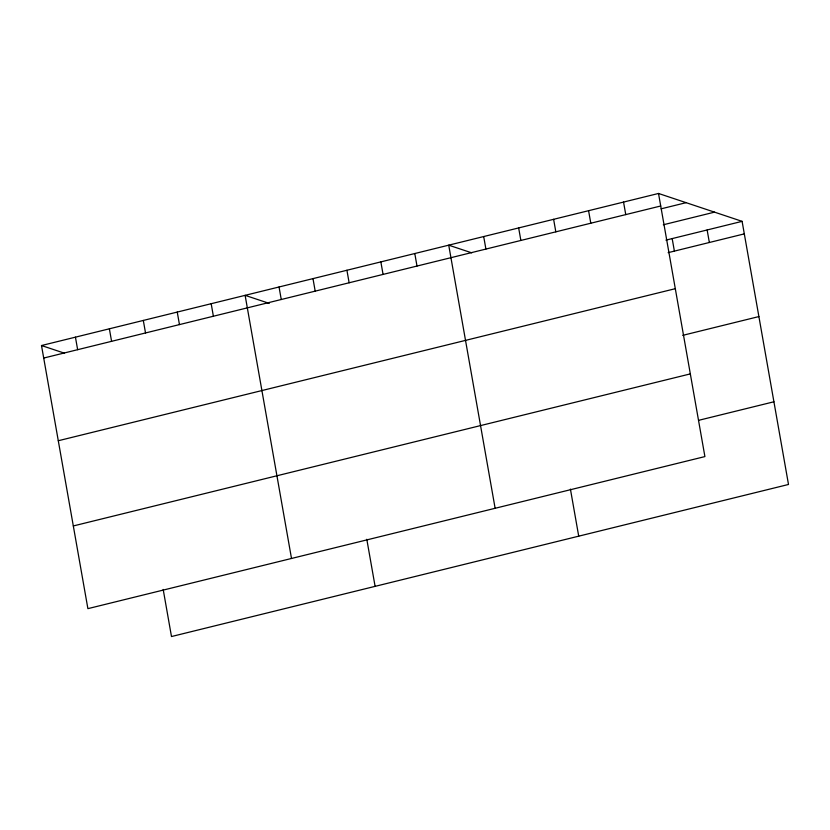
<?xml version="1.0" encoding="UTF-8"?>
<svg xmlns="http://www.w3.org/2000/svg" width="830" height="830" viewBox="0 0 830 830"><rect width="100%" height="100%" fill="white"/><g stroke="black" fill="none" stroke-linecap="round" stroke-linejoin="round"><path stroke-width="1.25" d="M658.512 193.463L704.909 456.583L87.897 608.649L41.5 345.529L658.512 193.463L742.103 221.351L788.5 484.471L171.488 636.537L163.188 589.456M43.71 358.052L660.722 205.985M661.126 208.828L686.099 202.676M663.326 224.774L714.516 212.148M665.93 240.129L742.103 221.351M668.14 252.652L744.313 233.873M58.287 440.74L675.309 288.684M682.727 335.351L758.89 316.572M73.31 525.95L690.332 373.894M698.995 420.239L773.923 401.782M471.72 252.839L448.729 245.172L495.126 508.282M269.252 303.396L245.12 295.345L291.506 558.466M41.5 345.529L64.491 353.196M707.139 229.972L709.349 242.495M672.176 238.584L674.385 251.106M623.548 202.084L625.758 214.607M588.584 210.706L590.794 223.218M553.62 219.317L555.83 231.84M570.418 489.098L578.717 536.17M518.657 227.939L520.867 240.451M483.693 236.55L485.903 249.073M414.793 253.534L417.002 266.057M380.856 261.896L383.066 274.419M346.919 270.258L349.129 282.781M366.798 539.282L375.098 586.354M312.983 278.621L315.193 291.143M279.046 286.983L281.256 299.506M211.183 303.707L213.383 316.23M177.247 312.07L179.456 324.592M143.31 320.432L145.52 332.955M109.373 328.805L111.583 341.317M75.437 337.167L77.647 349.689"/></g></svg>
